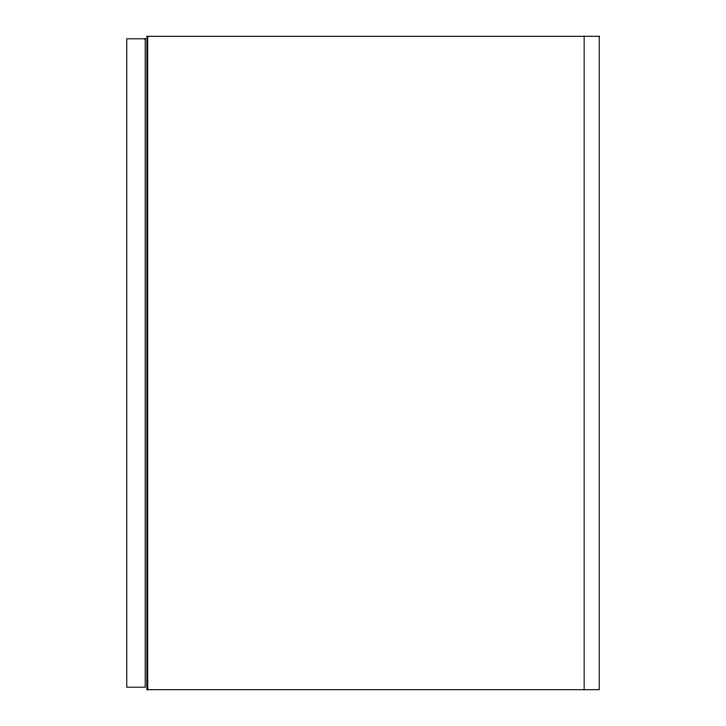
<?xml version="1.0" encoding="UTF-8"?>
<svg xmlns="http://www.w3.org/2000/svg" width="726" height="726" viewBox="0 0 726 726"><rect width="100%" height="100%" fill="white"/><g stroke="black" fill="none" stroke-linecap="round" stroke-linejoin="round"><path stroke-width="1.09" d="M584.149 36.3L584.149 689.7M147.714 36.3L147.714 689.7M599.231 36.3L146.879 36.3L146.879 689.7L599.231 689.7L599.231 36.3M145.2 38.814L126.769 38.814L126.769 687.186L145.2 687.186L145.2 38.814"/></g></svg>
